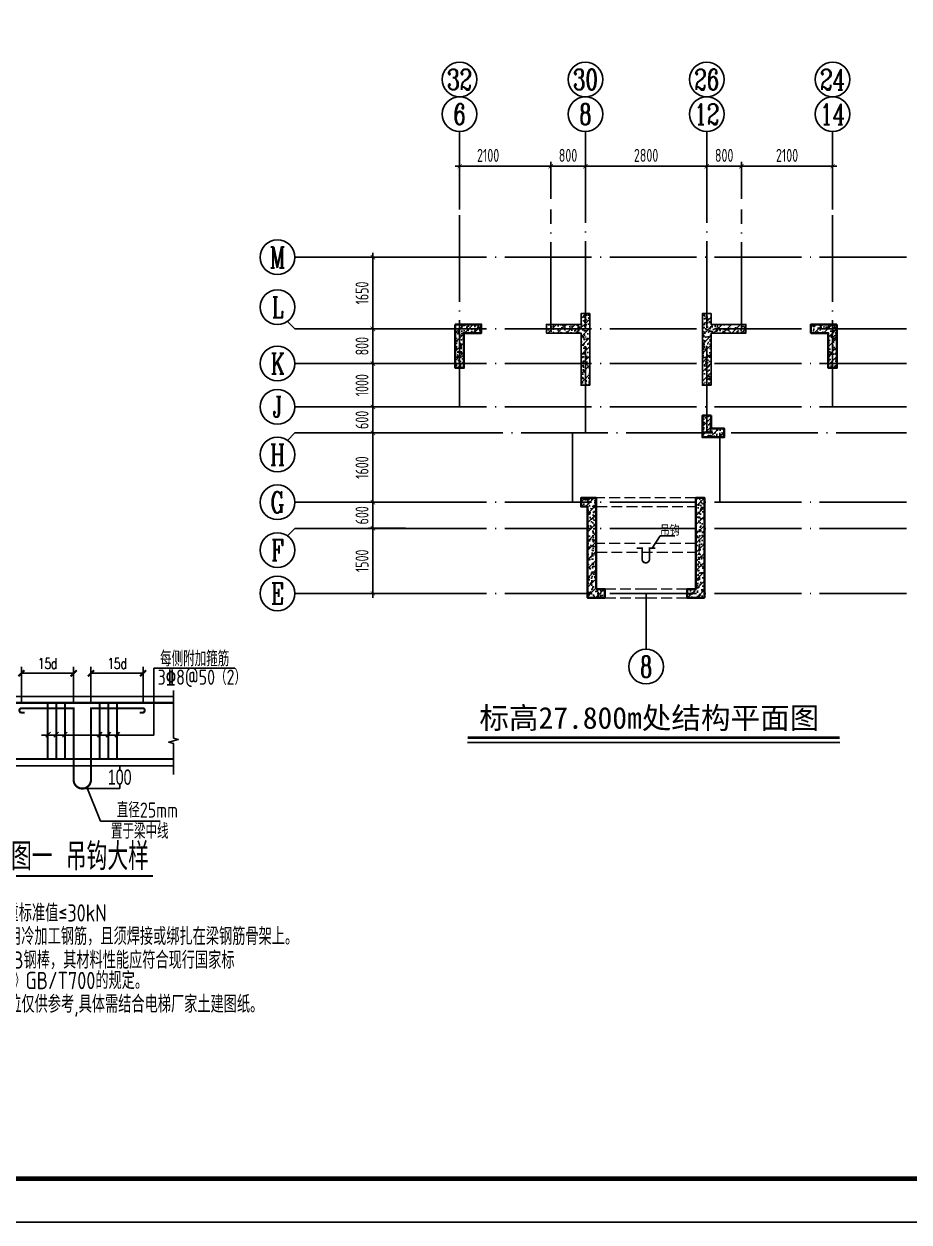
# Model space of a CAD drawing. Extents: x -1058961 to 23600, y -449123 to 2751847.
# Drawn here: x -296164 to -275756, y -426568 to -398944 of the extents above; entities that cross this region are included whole.
import ezdxf
from ezdxf.enums import TextEntityAlignment as Align

# ---------------------------------------------------------------- set-up
doc = ezdxf.new("R2010")
doc.units = 0
doc.header["$LTSCALE"] = 1000
for name, pattern in [('__DASH', [0.35, 0.25, -0.1]), ('DASH', [0.35, 0.25, -0.1]), ('DOTE', [2.42, 2, -0.2, 0.02, -0.2])]:
    doc.linetypes.add(name, pattern=pattern)
doc.layers.get('0').update_dxf_attribs({"linetype": 'CONTINUOUS'})
doc.layers.get('DEFPOINTS').update_dxf_attribs({"linetype": 'CONTINUOUS'})
for name, color, linetype in [('-TK', 7, 'CONTINUOUS'), ('0p-标字', 7, 'CONTINUOUS'), ('0p-标注', 43, 'CONTINUOUS'), ('A-AXIS', 1, 'CONTINUOUS'), ('A-DOTE', 10, 'DOTE'), ('AXIS_NUM', 7, 'CONTINUOUS'), ('DIM', 2, 'CONTINUOUS'), ('S-L主梁线', 4, 'DASH'), ('S-Q墙填充', 252, 'CONTINUOUS'), ('S-Q墙实线', 6, 'CONTINUOUS'), ('S-Y一般标注', 3, 'CONTINUOUS'), ('S-Z柱填充', 252, 'CONTINUOUS'), ('S-Z柱实线', 6, 'CONTINUOUS'), ('S-引出线', 40, 'CONTINUOUS'), ('S-文字', 7, 'CONTINUOUS'), ('TEXT', 2, 'CONTINUOUS')]:
    doc.layers.add(name, color=color, linetype=linetype)
doc.styles.add('$2$X', font='romans0.shx', dxfattribs={"width": 0.7, "bigfont": 'hz00.shx'})
doc.styles.add('-宋体', font='', dxfattribs={"width": 0.7, "height": 300, "bigfont": '宋体.TTF'})
doc.styles.add('AHZTXT', font='atxt.shx', dxfattribs={"width": 0.7, "bigfont": 'ahztxt.shx'})
doc.styles.add('DIM_FONT', font='COMPLEX.shx', dxfattribs={"width": 0.7})
doc.styles.add('TSSD_Axis', font='complex.shx', dxfattribs={"width": 0.7, "bigfont": 'hztxt.shx'})
doc.styles.add('TSSD_DIMENSION', font='Tssdeng.shx', dxfattribs={"width": 0.7, "bigfont": 'tssdchn.shx'})
doc.styles.add('TSSD_REIN', font='tssdeng.shx', dxfattribs={"width": 0.7, "height": 300, "bigfont": 'tssdchn.shx'})
doc.styles.get('-宋体').set_extended_font_data('SimSun')
doc.dimstyles.new('DIM梁定位100', dxfattribs={"dimtxt": 250, "dimasz": 100, "dimexe": 150, "dimexo": 100, "dimgap": 100, "dimtad": 1, "dimdec": 0, "dimdsep": 46, "dimtxsty": '$2$X', "dimblk": '$1$_archtick', "dimcen": 2.5, "dimclrd": 256, "dimclre": 256, "dimclrt": 7, "dimadec": 3, "dimazin": 0, "dimtfac": 1, "dimtdec": 0, "dimtix": 1, "dimtmove": 2, "dimatfit": 3, "dimldrblk": '$1$_archtick', "dimfxl": 0, "dimtolj": 1, "dimtzin": 0, "dimlwd": -1, "dimlwe": -1, "dimarcsym": 0})
doc.dimstyles.new('NORMAL', dxfattribs={"dimtxt": 0.18, "dimasz": 0.18, "dimexe": 0.18, "dimexo": 0.0625, "dimgap": 0.09, "dimtad": 0, "dimtih": 1, "dimtoh": 1, "dimdec": 4, "dimzin": 0, "dimdsep": 46, "dimtxsty": 'DIM_FONT', "dimcen": 0.09, "dimclrt": 4, "dimadec": 0, "dimazin": 0, "dimtfac": 1, "dimtdec": 4, "dimtofl": 0, "dimtmove": 2, "dimatfit": 3, "dimfxl": 0, "dimtolj": 1, "dimtzin": 0, "dimarcsym": 0})
doc.dimstyles.new('TSSD_100_100', dxfattribs={"dimtxt": 300, "dimasz": 100, "dimexe": 100, "dimexo": 250, "dimgap": 100, "dimtad": 1, "dimdec": 0, "dimzin": 0, "dimdsep": 46, "dimtxsty": 'TSSD_DIMENSION', "dimblk": 'ARCHTICK', "dimcen": 0, "dimdle": 100, "dimclrt": 7, "dimadec": 0, "dimazin": 0, "dimtfac": 1, "dimtdec": 0, "dimtix": 1, "dimtmove": 2, "dimatfit": 3, "dimldrblk": 'ARCHTICK', "dimfxl": 0, "dimtolj": 1, "dimtzin": 0, "dimarcsym": 0})
pattern_1 = [(50, (-273392.07, -360580.44), (215.17805, -18.82564), [22.5, -247.5]), (355, (-273392.07, -360580.44), (-41.6254, 225.6576), [18, -198]), (100.4514, (-273374.14, -360582), (173.5528, 206.8319), [19.1221, -210.3426]), (46.1842, (-273392.07, -360520.44), (320.1723, -49.6557), [33.75, -371.25]), (96.6356, (-273365.4, -360524.57), (280.3988, 292.2354), [28.683, -315.514]), (351.1842, (-273392.07, -360520.44), (280.3986, 292.2356), [27, -297]), (21, (-273362.07, -360535.44), (179.0721, -120.78567), [22.5, -247.5]), (326, (-273362.07, -360535.44), (72.9946, 217.545), [18, -198]), (71.4514, (-273347.15, -360545.5), (252.0668, 96.75915), [19.1221, -210.3426]), (37.5, (-273392.07, -360580.44), (3.64796, 99.86816), [0, -195.6, 0, -201, 0, -198.75]), (7.5, (-273392.07, -360580.44), (78.92086, 118.32351), [0, -114.6, 0, -191.1, 0, -75.75]), (327.5, (-273458.97, -360580.44), (160.14673, -6.76646), [0, -75, 0, -234, 0, -310.5]), (317.5, (-273488.97, -360580.44), (174.95585, 30.0315), [0, -97.5, 0, -155.4, 0, -220.5]), (45, (-273392.07, -360580.44), (-106.066, 106.066), [])]
pattern_2 = [(50, (-278653.91, -192544.36), (215.17805, -18.82564), [22.5, -247.5]), (355, (-278653.9, -192544.36), (-41.6254, 225.65764), [18, -198]), (100.4514, (-278635.98, -192545.93), (173.55281, 206.83186), [19.12206, -210.34263]), (46.1842, (-278653.9, -192484.36), (320.1723, -49.6557), [33.75, -371.25]), (96.6356, (-278627.23, -192488.5), (280.3988, 292.23536), [28.6831, -315.5139]), (351.1842, (-278653.9, -192484.36), (280.3986, 292.2356), [27, -297]), (21, (-278623.91, -192499.36), (179.07212, -120.78567), [22.5, -247.5]), (326, (-278623.9, -192499.36), (72.9946, 217.54501), [18, -198]), (71.4514, (-278608.99, -192509.43), (252.06679, 96.75915), [19.12206, -210.34263]), (37.5, (-278653.91, -192544.36), (3.647957, 99.868156), [0, -195.6, 0, -201, 0, -198.75]), (7.5, (-278653.91, -192544.36), (78.92086, 118.323514), [0, -114.6, 0, -191.1, 0, -75.75]), (327.5, (-278720.81, -192544.36), (160.14673, -6.766462), [0, -75, 0, -234, 0, -310.5]), (317.5, (-278750.81, -192544.36), (174.95585, 30.031495), [0, -97.5, 0, -155.4, 0, -220.5]), (45, (-278653.91, -192544.36), (-106.06602, 106.06602), [])]

# ---------------------------------------------------------------- blocks, each defined once
blk = doc.blocks.new('A1')
blk.add_lwpolyline([(0, 59400), (0, 0), (84100, 0), (84100, 59400)], close=True)
at = {"const_width": 100}
blk.add_lwpolyline([(2500, 58400), (2500, 1000), (83100, 1000), (83100, 58400)], close=True, dxfattribs=at)
blk = doc.blocks.new('ts_axno')
at = {"color": 0, "linetype": 'ByBlock', "lineweight": -2}
blk.add_circle((0, 0), 0.5, dxfattribs=at)
at = {"color": 0, "linetype": 'ByBlock', "lineweight": -2, "style": 'TSSD_Axis', "width": 0.7}
blk.add_attdef('A', text='', height=0.6, dxfattribs=at).set_placement((0, 0), align=Align.MIDDLE_CENTER)
blk = doc.blocks.new('_ArchTick')
at = {"color": 0, "linetype": 'ByBlock', "const_width": 0.15}
blk.add_lwpolyline([(-0.5, -0.5), (0.5, 0.5)], dxfattribs=at)
blk = doc.blocks.new('*D2896')
at = {"layer": 'DEFPOINTS', "color": 0}
for p in [(-284019, -402224), (-286119, -403224), (-284019, -403224)]:
    blk.add_point(p, dxfattribs=at)
at = {"layer": 'S-Y一般标注', "color": 0, "lineweight": -2}
for p, q in [((-286119, -402974), (-286119, -402124)), ((-284019, -402974), (-284019, -402124)), ((-286219, -402224), (-283919, -402224))]:
    blk.add_line(p, q, dxfattribs=at)
at = {"layer": 'S-Y一般标注', "color": 0, "lineweight": -2, "xscale": 100, "yscale": 100, "zscale": 100, "rotation": 180}
blk.add_blockref('_ArchTick', (-286119, -402224), dxfattribs=at)
at = {"layer": 'S-Y一般标注', "color": 0, "lineweight": -2, "xscale": 100, "yscale": 100, "zscale": 100}
blk.add_blockref('_ArchTick', (-284019, -402224), dxfattribs=at)
at = {"layer": 'S-Y一般标注', "color": 7, "insert": (-285461, -401974), "char_height": 300, "attachment_point": 5, "style": 'TSSD_DIMENSION'}
blk.add_mtext('\\A1;2100', dxfattribs=at)
blk = doc.blocks.new('*D2897')
at = {"layer": 'DEFPOINTS', "color": 0}
for p in [(-280419, -402224), (-283219, -403224), (-280419, -403224)]:
    blk.add_point(p, dxfattribs=at)
at = {"layer": 'S-Y一般标注', "color": 0, "lineweight": -2}
for p, q in [((-283219, -402974), (-283219, -402124)), ((-280419, -402974), (-280419, -402124)), ((-283319, -402224), (-280319, -402224))]:
    blk.add_line(p, q, dxfattribs=at)
at = {"layer": 'S-Y一般标注', "color": 0, "lineweight": -2, "xscale": 100, "yscale": 100, "zscale": 100, "rotation": 180}
blk.add_blockref('_ArchTick', (-283219, -402224), dxfattribs=at)
at = {"layer": 'S-Y一般标注', "color": 0, "lineweight": -2, "xscale": 100, "yscale": 100, "zscale": 100}
blk.add_blockref('_ArchTick', (-280419, -402224), dxfattribs=at)
at = {"layer": 'S-Y一般标注', "color": 7, "insert": (-281819, -401974), "char_height": 300, "attachment_point": 5, "style": 'TSSD_DIMENSION'}
blk.add_mtext('\\A1;2800', dxfattribs=at)
blk = doc.blocks.new('*D2898')
at = {"layer": 'DEFPOINTS', "color": 0}
for p in [(-279619, -402224), (-280419, -403224), (-279619, -403224)]:
    blk.add_point(p, dxfattribs=at)
at = {"layer": 'S-Y一般标注', "color": 0, "lineweight": -2}
for p, q in [((-280419, -402974), (-280419, -402124)), ((-279619, -402974), (-279619, -402124)), ((-280519, -402224), (-279519, -402224))]:
    blk.add_line(p, q, dxfattribs=at)
at = {"layer": 'S-Y一般标注', "color": 0, "lineweight": -2, "xscale": 100, "yscale": 100, "zscale": 100, "rotation": 180}
blk.add_blockref('_ArchTick', (-280419, -402224), dxfattribs=at)
at = {"layer": 'S-Y一般标注', "color": 0, "lineweight": -2, "xscale": 100, "yscale": 100, "zscale": 100}
blk.add_blockref('_ArchTick', (-279619, -402224), dxfattribs=at)
at = {"layer": 'S-Y一般标注', "color": 7, "insert": (-280019, -401974), "char_height": 300, "attachment_point": 5, "style": 'TSSD_DIMENSION'}
blk.add_mtext('\\A1;800', dxfattribs=at)
blk = doc.blocks.new('*D2899')
at = {"layer": 'DEFPOINTS', "color": 0}
for p in [(-288119, -410573), (-287119, -410573), (-287119, -412073)]:
    blk.add_point(p, dxfattribs=at)
at = {"layer": 'S-Y一般标注', "color": 0, "lineweight": -2}
for p, q in [((-288119, -412173), (-288119, -410473)), ((-287369, -410573), (-288219, -410573)), ((-287369, -412073), (-288219, -412073))]:
    blk.add_line(p, q, dxfattribs=at)
at = {"layer": 'S-Y一般标注', "color": 0, "lineweight": -2, "xscale": 100, "yscale": 100, "zscale": 100}
for p, rotation in [((-288119, -410573), 90), ((-288119, -412073), 270)]:
    blk.add_blockref('_ArchTick', p, dxfattribs=dict(at, rotation=rotation))
at = {"layer": 'S-Y一般标注', "color": 7, "insert": (-288369, -411323), "char_height": 300, "attachment_point": 5, "rotation": 90, "style": 'TSSD_DIMENSION'}
blk.add_mtext('\\A1;1500', dxfattribs=at)
blk = doc.blocks.new('*D2900')
at = {"layer": 'DEFPOINTS', "color": 0}
for p in [(-288119, -409973), (-287119, -409973), (-287119, -410573)]:
    blk.add_point(p, dxfattribs=at)
at = {"layer": 'S-Y一般标注', "color": 0, "lineweight": -2}
for p, q in [((-288119, -409973), (-288119, -409873)), ((-287369, -409973), (-288219, -409973)), ((-288119, -410573), (-288119, -409973)), ((-287369, -410573), (-288219, -410573)), ((-288119, -410573), (-288119, -410673))]:
    blk.add_line(p, q, dxfattribs=at)
at = {"layer": 'S-Y一般标注', "color": 0, "lineweight": -2, "xscale": 100, "yscale": 100, "zscale": 100}
for p, rotation in [((-288119, -409973), 270), ((-288119, -410573), 90)]:
    blk.add_blockref('_ArchTick', p, dxfattribs=dict(at, rotation=rotation))
at = {"layer": 'S-Y一般标注', "color": 7, "insert": (-288369, -410273), "char_height": 300, "attachment_point": 5, "rotation": 90, "style": 'TSSD_DIMENSION'}
blk.add_mtext('\\A1;600', dxfattribs=at)
blk = doc.blocks.new('*D2901')
at = {"layer": 'DEFPOINTS', "color": 0}
for p in [(-288119, -408373), (-287119, -408373), (-287119, -409973)]:
    blk.add_point(p, dxfattribs=at)
at = {"layer": 'S-Y一般标注', "color": 0, "lineweight": -2}
for p, q in [((-287369, -408373), (-288219, -408373)), ((-288119, -410073), (-288119, -408273)), ((-287369, -409973), (-288219, -409973))]:
    blk.add_line(p, q, dxfattribs=at)
at = {"layer": 'S-Y一般标注', "color": 0, "lineweight": -2, "xscale": 100, "yscale": 100, "zscale": 100}
for p, rotation in [((-288119, -408373), 90), ((-288119, -409973), 270)]:
    blk.add_blockref('_ArchTick', p, dxfattribs=dict(at, rotation=rotation))
at = {"layer": 'S-Y一般标注', "color": 7, "insert": (-288369, -409173), "char_height": 300, "attachment_point": 5, "rotation": 90, "style": 'TSSD_DIMENSION'}
blk.add_mtext('\\A1;1600', dxfattribs=at)
blk = doc.blocks.new('*D2902')
at = {"layer": 'DEFPOINTS', "color": 0}
for p in [(-288119, -407773), (-287119, -407773), (-287119, -408373)]:
    blk.add_point(p, dxfattribs=at)
at = {"layer": 'S-Y一般标注', "color": 0, "lineweight": -2}
for p, q in [((-288119, -407773), (-288119, -407673)), ((-287369, -407773), (-288219, -407773)), ((-288119, -408373), (-288119, -407773)), ((-287369, -408373), (-288219, -408373)), ((-288119, -408373), (-288119, -408473))]:
    blk.add_line(p, q, dxfattribs=at)
at = {"layer": 'S-Y一般标注', "color": 0, "lineweight": -2, "xscale": 100, "yscale": 100, "zscale": 100}
for p, rotation in [((-288119, -407773), 270), ((-288119, -408373), 90)]:
    blk.add_blockref('_ArchTick', p, dxfattribs=dict(at, rotation=rotation))
at = {"layer": 'S-Y一般标注', "color": 7, "insert": (-288369, -408073), "char_height": 300, "attachment_point": 5, "rotation": 90, "style": 'TSSD_DIMENSION'}
blk.add_mtext('\\A1;600', dxfattribs=at)
blk = doc.blocks.new('*D2903')
at = {"layer": 'DEFPOINTS', "color": 0}
for p in [(-288119, -406773), (-287119, -406773), (-287119, -407773)]:
    blk.add_point(p, dxfattribs=at)
at = {"layer": 'S-Y一般标注', "color": 0, "lineweight": -2}
for p, q in [((-287369, -406773), (-288219, -406773)), ((-288119, -407873), (-288119, -406673)), ((-287369, -407773), (-288219, -407773))]:
    blk.add_line(p, q, dxfattribs=at)
at = {"layer": 'S-Y一般标注', "color": 0, "lineweight": -2, "xscale": 100, "yscale": 100, "zscale": 100}
for p, rotation in [((-288119, -406773), 90), ((-288119, -407773), 270)]:
    blk.add_blockref('_ArchTick', p, dxfattribs=dict(at, rotation=rotation))
at = {"layer": 'S-Y一般标注', "color": 7, "insert": (-288369, -407273), "char_height": 300, "attachment_point": 5, "rotation": 90, "style": 'TSSD_DIMENSION'}
blk.add_mtext('\\A1;1000', dxfattribs=at)
blk = doc.blocks.new('*D2904')
at = {"layer": 'DEFPOINTS', "color": 0}
for p in [(-288119, -405973), (-287119, -405973), (-287119, -406773)]:
    blk.add_point(p, dxfattribs=at)
at = {"layer": 'S-Y一般标注', "color": 0, "lineweight": -2}
for p, q in [((-287369, -405973), (-288219, -405973)), ((-288119, -406873), (-288119, -405873)), ((-287369, -406773), (-288219, -406773))]:
    blk.add_line(p, q, dxfattribs=at)
at = {"layer": 'S-Y一般标注', "color": 0, "lineweight": -2, "xscale": 100, "yscale": 100, "zscale": 100}
for p, rotation in [((-288119, -405973), 90), ((-288119, -406773), 270)]:
    blk.add_blockref('_ArchTick', p, dxfattribs=dict(at, rotation=rotation))
at = {"layer": 'S-Y一般标注', "color": 7, "insert": (-288369, -406373), "char_height": 300, "attachment_point": 5, "rotation": 90, "style": 'TSSD_DIMENSION'}
blk.add_mtext('\\A1;800', dxfattribs=at)
blk = doc.blocks.new('*D2905')
at = {"layer": 'DEFPOINTS', "color": 0}
for p in [(-283219, -402224), (-284019, -403224), (-283219, -403224)]:
    blk.add_point(p, dxfattribs=at)
at = {"layer": 'S-Y一般标注', "color": 0, "lineweight": -2}
for p, q in [((-284019, -402974), (-284019, -402124)), ((-283219, -402974), (-283219, -402124)), ((-284119, -402224), (-283119, -402224))]:
    blk.add_line(p, q, dxfattribs=at)
at = {"layer": 'S-Y一般标注', "color": 0, "lineweight": -2, "xscale": 100, "yscale": 100, "zscale": 100, "rotation": 180}
blk.add_blockref('_ArchTick', (-284019, -402224), dxfattribs=at)
at = {"layer": 'S-Y一般标注', "color": 0, "lineweight": -2, "xscale": 100, "yscale": 100, "zscale": 100}
blk.add_blockref('_ArchTick', (-283219, -402224), dxfattribs=at)
at = {"layer": 'S-Y一般标注', "color": 7, "insert": (-283619, -401974), "char_height": 300, "attachment_point": 5, "style": 'TSSD_DIMENSION'}
blk.add_mtext('\\A1;800', dxfattribs=at)
blk = doc.blocks.new('*D2906')
at = {"layer": 'DEFPOINTS', "color": 0}
for p in [(-277519, -402224), (-279619, -403224), (-277519, -403224)]:
    blk.add_point(p, dxfattribs=at)
at = {"layer": 'S-Y一般标注', "color": 0, "lineweight": -2}
for p, q in [((-279619, -402974), (-279619, -402124)), ((-277519, -402974), (-277519, -402124)), ((-279719, -402224), (-277419, -402224))]:
    blk.add_line(p, q, dxfattribs=at)
at = {"layer": 'S-Y一般标注', "color": 0, "lineweight": -2, "xscale": 100, "yscale": 100, "zscale": 100, "rotation": 180}
blk.add_blockref('_ArchTick', (-279619, -402224), dxfattribs=at)
at = {"layer": 'S-Y一般标注', "color": 0, "lineweight": -2, "xscale": 100, "yscale": 100, "zscale": 100}
blk.add_blockref('_ArchTick', (-277519, -402224), dxfattribs=at)
at = {"layer": 'S-Y一般标注', "color": 7, "insert": (-278569, -401974), "char_height": 300, "attachment_point": 5, "style": 'TSSD_DIMENSION'}
blk.add_mtext('\\A1;2100', dxfattribs=at)
blk = doc.blocks.new('*D2907')
at = {"layer": 'DEFPOINTS', "color": 0}
for p in [(-288119, -404323), (-287119, -404323), (-287119, -405973)]:
    blk.add_point(p, dxfattribs=at)
at = {"layer": 'S-Y一般标注', "color": 0, "lineweight": -2}
for p, q in [((-287369, -404323), (-288219, -404323)), ((-288119, -406073), (-288119, -404223)), ((-287369, -405973), (-288219, -405973))]:
    blk.add_line(p, q, dxfattribs=at)
at = {"layer": 'S-Y一般标注', "color": 0, "lineweight": -2, "xscale": 100, "yscale": 100, "zscale": 100}
for p, rotation in [((-288119, -404323), 90), ((-288119, -405973), 270)]:
    blk.add_blockref('_ArchTick', p, dxfattribs=dict(at, rotation=rotation))
at = {"layer": 'S-Y一般标注', "color": 7, "insert": (-288369, -405148), "char_height": 300, "attachment_point": 5, "rotation": 90, "style": 'TSSD_DIMENSION'}
blk.add_mtext('\\A1;1650', dxfattribs=at)
blk = doc.blocks.new('*D1325')
at = {"layer": '0p-标字', "color": 0, "lineweight": -2}
for p, q in [((-167958, -130280), (-167296, -130280)), ((-167296, -130280), (-167296, -130365)), ((-168158, -130801), (-167296, -130801)), ((-167296, -130801), (-167296, -130715))]:
    blk.add_line(p, q, dxfattribs=at)
at = {"layer": '0p-标字', "color": 0}
for points in [[(-167296, -130280), (-167296, -130280), (-167296, -130280)], [(-167296, -130801), (-167296, -130801), (-167296, -130801)]]:
    blk.add_solid(points, dxfattribs=at)
at = {"layer": 'DEFPOINTS', "color": 0}
for p in [(-167958, -130280), (-167296, -130280), (-168158, -130801)]:
    blk.add_point(p, dxfattribs=at)
at = {"layer": '0p-标字', "color": 4, "insert": (-167296, -130540), "char_height": 350, "attachment_point": 5, "style": 'AHZTXT'}
blk.add_mtext('\\A1;100', dxfattribs=at)
blk = doc.blocks.new('$1$_archtick')
at = {"const_width": 0.5}
blk.add_lwpolyline([(-0.7, -0.7), (0.7, 0.7)], dxfattribs=at)
blk = doc.blocks.new('*D1326')
at = {"layer": '0p-标注'}
for p, q in [((-169560, -128849), (-169560, -127993)), ((-169560, -128143), (-168358, -128143)), ((-168358, -128850), (-168358, -127993))]:
    blk.add_line(p, q, dxfattribs=at)
at = {"layer": 'DEFPOINTS', "color": 0}
for p in [(-168358, -128143), (-169560, -128949), (-168358, -128950)]:
    blk.add_point(p, dxfattribs=at)
at = {"layer": '0p-标注', "xscale": 100, "yscale": 100, "zscale": 100, "rotation": 180}
blk.add_blockref('$1$_archtick', (-169560, -128143), dxfattribs=at)
at = {"layer": '0p-标注', "xscale": 100, "yscale": 100, "zscale": 100}
blk.add_blockref('$1$_archtick', (-168358, -128143), dxfattribs=at)
at = {"layer": '0p-标注', "color": 7, "insert": (-168959, -127918), "char_height": 250, "attachment_point": 5, "style": '$2$X'}
blk.add_mtext('\\A1;15d', dxfattribs=at)
blk = doc.blocks.new('*D1327')
at = {"layer": '0p-标注'}
for p, q in [((-167958, -128849), (-167958, -127993)), ((-167958, -128143), (-166756, -128143)), ((-166756, -128850), (-166756, -127993))]:
    blk.add_line(p, q, dxfattribs=at)
at = {"layer": 'DEFPOINTS', "color": 0}
for p in [(-166756, -128143), (-167958, -128949), (-166756, -128950)]:
    blk.add_point(p, dxfattribs=at)
at = {"layer": '0p-标注', "xscale": 100, "yscale": 100, "zscale": 100, "rotation": 180}
blk.add_blockref('$1$_archtick', (-167958, -128143), dxfattribs=at)
at = {"layer": '0p-标注', "xscale": 100, "yscale": 100, "zscale": 100}
blk.add_blockref('$1$_archtick', (-166756, -128143), dxfattribs=at)
at = {"layer": '0p-标注', "color": 7, "insert": (-167357, -127918), "char_height": 250, "attachment_point": 5, "style": '$2$X'}
blk.add_mtext('\\A1;15d', dxfattribs=at)
blk = doc.blocks.new('20210810.16093829')
at = {"layer": '0p-标字', "color": 1}
for p, q in [((6000.40859, 7975.87228), (7870.56457, 7975.87228)), ((6000.40859, 7975.87228), (6000.40859, 6434.21455)), ((2266.50612, 7322.48407), (6457.76552, 7322.48407)), ((3413.08729, 6434.21455), (6000.40859, 6434.21455)), ((3514.78155, 6384.76322), (3620.68501, 6502.96611)), ((3701.22216, 6384.76322), (3807.12563, 6502.96611)), ((3901.22216, 6384.76322), (4007.12563, 6502.96611)), ((4701.22216, 6384.76322), (4807.12563, 6502.96611)), ((4901.22216, 6384.76322), (5007.12563, 6502.96611)), ((5109.67416, 6384.76322), (5215.57763, 6502.96611)), ((2266.50612, 5722.48407), (6457.76552, 5722.48407)), ((4457.24154, 5229.84358), (4772.72668, 4447.02019)), ((4772.72668, 4447.02019), (6151.02435, 4447.02019))]:
    blk.add_line(p, q, dxfattribs=at)
for points in [[(2266.50612, 5498.4886), (2266.50612, 6236.34762), (2156.50612, 6271.34762), (2376.50612, 6331.34762), (2266.50612, 6366.34762), (2266.50612, 7462.48407)], [(6457.76552, 5521.47859), (6457.76552, 6236.34762), (6347.76552, 6271.34762), (6567.76552, 6331.34762), (6457.76552, 6366.34762), (6457.76552, 7462.48407)]]:
    blk.add_lwpolyline(points, dxfattribs=at)
at = {"layer": '0p-标字'}
for points, const_width in [([(6457.76552, 7177.90655), (2266.50612, 7177.90655)], 48.6), ([(3553.97991, 5881.62742), (3553.97991, 7177.90655)], 48.6), ([(3753.97991, 5881.62742), (3753.97991, 7177.90655)], 48.6), ([(3953.97991, 5881.62742), (3953.97991, 7177.90655)], 48.6), ([(4753.97991, 5881.62742), (4753.97991, 7177.90655)], 48.6), ([(4953.97991, 5881.62742), (4953.97991, 7177.90655)], 48.6), ([(5153.97991, 5881.62742), (5153.97991, 7177.90655)], 48.6), ([(4153.97991, 5401.29618), (4153.97991, 7051.92946), (2951.96496, 7052.70409)], 48.6), ([(3024.71295, 6951.92946), (2953.97991, 6951.92946)], 48.6), ([(4553.97991, 5401.29618), (4553.97991, 7051.92946), (5744.30571, 7052.87429)], 48.6), ([(5673.57267, 6952.87429), (5744.30571, 6952.87429)], 48.6), ([(6457.76552, 5881.62742), (2266.50612, 5881.62742)], 48.6), ([(5985.42139, 3184.72529), (2656.02737, 3184.72529)], 40)]:
    blk.add_lwpolyline(points, dxfattribs=dict(at, const_width=const_width))
at = {"layer": '0p-标字', "const_width": 48.6}
for points in [[(2953.97991, 7051.92946, 1), (2953.97991, 6951.92946)], [(5744.30571, 6952.87429, 1), (5744.30571, 7052.87429)], [(4153.97991, 5401.29618, 1), (4553.97991, 5401.29618)]]:
    blk.add_lwpolyline(points, format="xyb", dxfattribs=at)
at = {"layer": '0p-标字', "style": 'TSSD_REIN', "width": 0.8}
for s, height, p in [('每侧附加箍筋 ', 350, (6147.06507, 8020.74429)), ('3%%1328@50（2）', 350, (6090.82149, 7594.06875)), ('直径25mm', 350, (5149.58409, 4530.27781)), ('置于梁中线', 350, (5013.85968, 4042.24912)), ('图一 吊钩大样', 630, (2710.73088, 3318.88252)), ('1、本大样适用于吊重标准值≤30kN', 400, (0.95031, 2134.06157)), ('2、吊钩钢筋不得采用冷加工钢筋，且须焊接或绑扎在梁钢筋骨架上。', 400, (2.48862, 1594.02407)), ('吊钩采用Q235B钢棒，其材料性能应符合现行国家标', 400, (612.3984, 1047.31317)), ('准《碳素结构钢》GB/T700的规定。', 400, (612.3984, 575.30049)), ('3、吊钩梁位置及定位仅供参考,具体需结合电梯厂家土建图纸。', 400, (0, 30.76923))]:
    blk.add_text(s, height=height, dxfattribs=at).set_placement(p)
at = {"layer": '0p-标字', "color": 1}
dim = blk.add_linear_dim(base=(5216.15346, 5722.48407), p1=(4353.97991, 5201.29618), p2=(4553.97991, 5722.48407), angle=90, text='100', dimstyle='NORMAL', override={"dimtxt": 350, "dimlfac": 0.25, "dimtxsty": 'AHZTXT', "dimse1": 0}, dxfattribs=at)
dim.commit()
dim.dimension.update_dxf_attribs({"geometry": '*D1325', "text_midpoint": (5216.15346, 5461.89013), "insert": (172512.34237, 136002.14029)})
at = {"layer": '0p-标注'}
for base, p1, p2, picture, middle in [((4153.97991, 7859.45643), (2951.96496, 7052.70409), (4153.97991, 7051.92946), '*D1326', (3552.97243, 8084.45643)), ((5755.99486, 7859.45643), (4553.97991, 7052.70409), (5755.99486, 7051.92946), '*D1327', (5154.98738, 8084.45643))]:
    dim = blk.add_linear_dim(base=base, p1=p1, p2=p2, text='15d', dimstyle='DIM梁定位100', dxfattribs=at)
    dim.commit()
    dim.dimension.update_dxf_attribs({"geometry": picture, "text_midpoint": middle, "insert": (172512.34237, 136002.14029)})

msp = doc.modelspace()

# ---------------------------------------------------------------- hatches: boundary and pattern name
at = {"layer": 'S-Q墙填充'}
h = msp.add_hatch(dxfattribs=at)
h.set_pattern_fill('ARMORED', color=252, scale=30, style=0)
h.set_pattern_definition(pattern_2)
h.paths.add_polyline_path([(-283118.81, -405973.48), (-283118.81, -405623.48), (-283318.81, -405623.48), (-283318.81, -405873.48), (-284118.94, -405873.48), (-284118.94, -406073.48), (-283318.81, -406073.48), (-283318.81, -407273.48), (-283118.81, -407273.48)])
h = msp.add_hatch(dxfattribs=at)
h.set_pattern_fill('ARMORED', color=252, scale=30, style=0)
h.set_pattern_definition(pattern_2)
h.paths.add_polyline_path([(-280518.81, -405973.48), (-280518.81, -407273.48), (-280318.81, -407273.48), (-280318.81, -406073.48), (-279519.21, -406073.48), (-279519.21, -405873.48), (-280318.81, -405873.48), (-280318.81, -405623.48), (-280518.81, -405623.48)])
h = msp.add_hatch(dxfattribs=at)
h.set_pattern_fill('ARMORED', color=252, scale=30, style=0)
h.set_pattern_definition(pattern_1)
h.paths.add_polyline_path([(-286218.81, -405873.48), (-285618.9, -405873.48), (-285618.9, -406073.48), (-286018.81, -406073.48), (-286018.81, -406873.48), (-286218.81, -406873.48)])
h = msp.add_hatch(dxfattribs=at)
h.set_pattern_fill('ARMORED', color=252, scale=30, style=0)
h.set_pattern_definition(pattern_1)
h.paths.add_polyline_path([(-277418.81, -405873.48), (-278018.73, -405873.48), (-278018.73, -406073.48), (-277618.81, -406073.48), (-277618.81, -406873.48), (-277418.81, -406873.48)])
h = msp.add_hatch(dxfattribs=at)
h.set_pattern_fill('ARMORED', color=252, scale=30, style=0)
h.set_pattern_definition(pattern_1)
h.paths.add_polyline_path([(-282968.81, -409873.48), (-283318.81, -409873.48), (-283318.81, -410073.48), (-283168.81, -410073.48), (-283168.81, -410573.47), (-283168.81, -411023.47), (-283168.81, -412173.48), (-282768.81, -412173.48), (-282768.81, -411973.48), (-282968.81, -411973.48), (-282968.81, -411023.47), (-282968.81, -410573.47)])
h = msp.add_hatch(dxfattribs=at)
h.set_pattern_fill('ARMORED', color=252, scale=30, style=0)
h.set_pattern_definition(pattern_1)
h.paths.add_polyline_path([(-280468.81, -412173.48), (-280468.81, -411023.47), (-280468.81, -410573.47), (-280468.81, -409873.48), (-280668.81, -409873.48), (-280668.81, -410573.47), (-280668.81, -411023.47), (-280668.81, -411973.48), (-280868.81, -411973.48), (-280868.81, -412173.48)])
at = {"layer": 'S-Z柱填充'}
h = msp.add_hatch(dxfattribs=at)
h.set_pattern_fill('ARMORED', color=252, scale=30, style=0)
h.set_pattern_definition(pattern_1)
h.paths.add_polyline_path([(-280318.81, -407973.21), (-280518.81, -407973.21), (-280518.81, -408473.21), (-280018.81, -408473.21), (-280018.81, -408273.21), (-280318.81, -408273.21)])

# ---------------------------------------------------------------- linework, layer by layer
at = {"layer": 'A-AXIS'}
for p, q in [((-286118.81, -403223.59), (-286118.81, -401423.59)), ((-283218.81, -403223.59), (-283218.81, -401423.59)), ((-280418.81, -403223.59), (-280418.81, -401423.59)), ((-277518.81, -403223.59), (-277518.81, -401423.59)), ((-287118.81, -404323.48), (-289918.81, -404323.48)), ((-289918.81, -405973.48), (-290090.42, -405801.86)), ((-287118.81, -405973.48), (-289918.81, -405973.48)), ((-287118.81, -406773.48), (-289918.81, -406773.48)), ((-287118.81, -407773.48), (-289918.81, -407773.48)), ((-289918.81, -408373.21), (-290090.42, -408544.82)), ((-287118.81, -408373.21), (-289918.81, -408373.21)), ((-287118.81, -409973.48), (-289918.81, -409973.48)), ((-289918.81, -410573.48), (-290090.42, -410745.09)), ((-287118.81, -410573.48), (-289918.81, -410573.48)), ((-287118.81, -412073.48), (-289918.81, -412073.48))]:
    msp.add_line(p, q, dxfattribs=at)
at = {"layer": 'A-DOTE'}
for p, q in [((-286118.81, -407773.48), (-286118.81, -403223.59)), ((-284018.81, -405973.48), (-284018.81, -403223.59)), ((-283218.81, -408373.21), (-283218.81, -403223.59)), ((-280418.81, -408373.21), (-280418.81, -403223.59)), ((-279618.81, -405973.48), (-279618.81, -403223.59)), ((-277518.81, -407773.48), (-277518.81, -403223.59)), ((-275818.81, -404323.48), (-287118.81, -404323.48)), ((-275818.81, -405973.48), (-287118.81, -405973.48)), ((-275818.81, -406773.48), (-287118.81, -406773.48)), ((-275818.81, -407773.48), (-287118.81, -407773.48)), ((-287118.81, -408373.21), (-275818.81, -408373.21)), ((-283518.81, -409973.48), (-283518.81, -408373.48)), ((-280118.81, -409973.48), (-280118.81, -408373.48)), ((-275818.81, -409973.48), (-287118.81, -409973.48)), ((-275818.81, -410573.48), (-287118.81, -410573.48)), ((-275818.81, -412073.48), (-287118.81, -412073.48)), ((-281818.81, -412073.48), (-281818.81, -413362.04))]:
    msp.add_line(p, q, dxfattribs=at)
at = {"layer": 'DIM', "const_width": 40}
msp.add_lwpolyline([(-281609.56, -411029.27), (-281741.35, -411029.27), (-281741.35, -411283.03, -1), (-281911.49, -411283.03), (-281911.49, -411028.04), (-282035.99, -411028.04)], format="xyb", dxfattribs=at)
at = {"layer": 'S-L主梁线', "linetype": '__DASH', "lineweight": 18}
for p, q in [((-280668.81, -409873.48), (-282968.81, -409873.48)), ((-282968.81, -410073.48), (-280668.81, -410073.48)), ((-280668.81, -410923.47), (-282968.81, -410923.47)), ((-282968.81, -411123.47), (-280668.81, -411123.47)), ((-281818.8, -411973.48), (-282768.81, -411973.48)), ((-280868.81, -411973.48), (-281818.8, -411973.48)), ((-282768.81, -412173.48), (-281818.81, -412173.48)), ((-281818.79, -412173.48), (-280868.81, -412173.48))]:
    msp.add_line(p, q, dxfattribs=at)
at = {"layer": 'S-Q墙实线'}
msp.add_lwpolyline([(-283118.81, -405973.48), (-283118.81, -405623.48), (-283318.81, -405623.48), (-283318.81, -405873.48), (-284118.94, -405873.48), (-284118.94, -406073.48), (-283318.81, -406073.48), (-283318.81, -407273.48), (-283118.81, -407273.48), (-283118.81, -405973.48)], dxfattribs=at)
msp.add_lwpolyline([(-280518.81, -405973.48), (-280518.81, -407273.48), (-280318.81, -407273.48), (-280318.81, -406073.48), (-279519.21, -406073.48), (-279519.21, -405873.48), (-280318.81, -405873.48), (-280318.81, -405623.48), (-280518.81, -405623.48)], close=True, dxfattribs=at)
at = {"layer": 'S-Q墙实线', "lineweight": 35}
for points in [[(-286218.81, -405873.48), (-285618.9, -405873.48), (-285618.9, -406073.48), (-286018.81, -406073.48), (-286018.81, -406873.48), (-286218.81, -406873.48)], [(-277418.81, -405873.48), (-278018.73, -405873.48), (-278018.73, -406073.48), (-277618.81, -406073.48), (-277618.81, -406873.48), (-277418.81, -406873.48)], [(-282968.81, -409873.48), (-283318.81, -409873.48), (-283318.81, -410073.48), (-283168.81, -410073.48), (-283168.81, -410573.47), (-283168.81, -411023.47), (-283168.81, -412173.48), (-282768.81, -412173.48), (-282768.81, -411973.48), (-282968.81, -411973.48), (-282968.81, -411023.47), (-282968.81, -410573.47)], [(-280468.81, -412173.48), (-280468.81, -411023.47), (-280468.81, -410573.47), (-280468.81, -409873.48), (-280668.81, -409873.48), (-280668.81, -410573.47), (-280668.81, -411023.47), (-280668.81, -411973.48), (-280868.81, -411973.48), (-280868.81, -412173.48)]]:
    msp.add_lwpolyline(points, close=True, dxfattribs=at)
at = {"layer": 'S-Z柱实线', "lineweight": 35}
msp.add_lwpolyline([(-280318.81, -407973.21), (-280518.81, -407973.21), (-280518.81, -408473.21), (-280018.81, -408473.21), (-280018.81, -408273.21), (-280318.81, -408273.21)], close=True, dxfattribs=at)
at = {"layer": 'S-引出线'}
msp.add_lwpolyline([(-281675.46, -411029.27), (-281494, -410750.05), (-281155.9, -410750.05)], dxfattribs=at)
at = {"layer": 'S-引出线', "color": 3, "const_width": 56}
msp.add_lwpolyline([(-285935.52, -415400.33), (-277354.5, -415400.33)], dxfattribs=at)
at = {"layer": 'S-引出线', "color": 3}
msp.add_lwpolyline([(-285935.52, -415512.33), (-277354.5, -415512.33)], dxfattribs=at)

# ---------------------------------------------------------------- block references
at = {"layer": '-TK'}
msp.add_blockref('A1', (-347348.52, -426567.72), dxfattribs=at)
at = {"layer": 'A-AXIS'}
ref = msp.add_blockref('ts_axno', (-286118.81, -400223.59), dxfattribs=dict(at, xscale=800, yscale=800, zscale=800))
ref.add_attrib('5', '32', dxfattribs={"layer": 'AXIS_NUM', "height": 480, "style": 'TSSD_Axis', "width": 0.7}).set_placement((-286118.81, -400223.59), align=Align.MIDDLE_CENTER)
ref = msp.add_blockref('ts_axno', (-283218.81, -400223.59), dxfattribs=dict(at, xscale=800, yscale=800, zscale=800))
ref.add_attrib('6', '30', dxfattribs={"layer": 'AXIS_NUM', "height": 480, "style": 'TSSD_Axis', "width": 0.7}).set_placement((-283218.81, -400223.59), align=Align.MIDDLE_CENTER)
ref = msp.add_blockref('ts_axno', (-280418.81, -400223.59), dxfattribs=dict(at, xscale=800, yscale=800, zscale=800))
ref.add_attrib('7', '26', dxfattribs={"layer": 'AXIS_NUM', "height": 480, "style": 'TSSD_Axis', "width": 0.7}).set_placement((-280418.81, -400223.59), align=Align.MIDDLE_CENTER)
ref = msp.add_blockref('ts_axno', (-277518.81, -400223.59), dxfattribs=dict(at, xscale=800, yscale=800, zscale=800))
ref.add_attrib('8', '24', dxfattribs={"layer": 'AXIS_NUM', "height": 480, "style": 'TSSD_Axis', "width": 0.7}).set_placement((-277518.81, -400223.59), align=Align.MIDDLE_CENTER)
ref = msp.add_blockref('ts_axno', (-286118.81, -401023.59), dxfattribs=dict(at, xscale=800, yscale=800, zscale=800))
ref.add_attrib('5', '6', dxfattribs={"layer": 'AXIS_NUM', "height": 480, "style": 'TSSD_Axis', "width": 0.7}).set_placement((-286118.81, -401023.59), align=Align.MIDDLE_CENTER)
ref = msp.add_blockref('ts_axno', (-283218.81, -401023.59), dxfattribs=dict(at, xscale=800, yscale=800, zscale=800))
ref.add_attrib('6', '8', dxfattribs={"layer": 'AXIS_NUM', "height": 480, "style": 'TSSD_Axis', "width": 0.7}).set_placement((-283218.81, -401023.59), align=Align.MIDDLE_CENTER)
ref = msp.add_blockref('ts_axno', (-280418.81, -401023.59), dxfattribs=dict(at, xscale=800, yscale=800, zscale=800))
ref.add_attrib('7', '12', dxfattribs={"layer": 'AXIS_NUM', "height": 480, "style": 'TSSD_Axis', "width": 0.7}).set_placement((-280418.81, -401023.59), align=Align.MIDDLE_CENTER)
ref = msp.add_blockref('ts_axno', (-277518.81, -401023.59), dxfattribs=dict(at, xscale=800, yscale=800, zscale=800))
ref.add_attrib('8', '14', dxfattribs={"layer": 'AXIS_NUM', "height": 480, "style": 'TSSD_Axis', "width": 0.7}).set_placement((-277518.81, -401023.59), align=Align.MIDDLE_CENTER)
ref = msp.add_blockref('ts_axno', (-290318.81, -404323.48), dxfattribs=dict(at, xscale=800, yscale=800, zscale=800))
ref.add_attrib('G', 'M', dxfattribs={"layer": 'AXIS_NUM', "height": 480, "style": 'TSSD_Axis', "width": 0.7}).set_placement((-290318.81, -404323.48), align=Align.MIDDLE_CENTER)
ref = msp.add_blockref('ts_axno', (-290318.81, -405473.48), dxfattribs=dict(at, xscale=800, yscale=800, zscale=800))
ref.add_attrib('G', 'L', dxfattribs={"layer": 'AXIS_NUM', "height": 480, "style": 'TSSD_Axis', "width": 0.7}).set_placement((-290318.81, -405473.48), align=Align.MIDDLE_CENTER)
ref = msp.add_blockref('ts_axno', (-290318.81, -406773.48), dxfattribs=dict(at, xscale=800, yscale=800, zscale=800))
ref.add_attrib('G', 'K', dxfattribs={"layer": 'AXIS_NUM', "height": 480, "style": 'TSSD_Axis', "width": 0.7}).set_placement((-290318.81, -406773.48), align=Align.MIDDLE_CENTER)
ref = msp.add_blockref('ts_axno', (-290318.81, -407773.48), dxfattribs=dict(at, xscale=800, yscale=800, zscale=800))
ref.add_attrib('G', 'J', dxfattribs={"layer": 'AXIS_NUM', "height": 480, "style": 'TSSD_Axis', "width": 0.7}).set_placement((-290318.81, -407773.48), align=Align.MIDDLE_CENTER)
ref = msp.add_blockref('ts_axno', (-290318.81, -408873.21), dxfattribs=dict(at, xscale=800, yscale=800, zscale=800))
ref.add_attrib('C', 'H', dxfattribs={"layer": 'AXIS_NUM', "height": 480, "style": 'TSSD_Axis', "width": 0.7}).set_placement((-290318.81, -408873.21), align=Align.MIDDLE_CENTER)
ref = msp.add_blockref('ts_axno', (-290318.81, -409973.48), dxfattribs=dict(at, xscale=800, yscale=800, zscale=800))
ref.add_attrib('D', 'G', dxfattribs={"layer": 'AXIS_NUM', "height": 480, "style": 'TSSD_Axis', "width": 0.7}).set_placement((-290318.81, -409973.48), align=Align.MIDDLE_CENTER)
ref = msp.add_blockref('ts_axno', (-290318.81, -411073.48), dxfattribs=dict(at, xscale=800, yscale=800, zscale=800))
ref.add_attrib('C', 'F', dxfattribs={"layer": 'AXIS_NUM', "height": 480, "style": 'TSSD_Axis', "width": 0.7}).set_placement((-290318.81, -411073.48), align=Align.MIDDLE_CENTER)
ref = msp.add_blockref('ts_axno', (-290318.81, -412073.48), dxfattribs=dict(at, xscale=800, yscale=800, zscale=800))
ref.add_attrib('B', 'E', dxfattribs={"layer": 'AXIS_NUM', "height": 480, "style": 'TSSD_Axis', "width": 0.7}).set_placement((-290318.81, -412073.48), align=Align.MIDDLE_CENTER)
ref = msp.add_blockref('ts_axno', (-281818.81, -413762.04), dxfattribs=dict(at, xscale=-800, yscale=800, zscale=800, rotation=180))
ref.add_attrib('6', '8', dxfattribs={"layer": 'AXIS_NUM', "height": 480, "style": 'TSSD_Axis', "width": 0.7}).set_placement((-281818.81, -413762.04), align=Align.MIDDLE_CENTER)
at = {"layer": 'TEXT'}
msp.add_blockref('20210810.16093829', (-299172.73, -421774.37), dxfattribs=at)

# ---------------------------------------------------------------- texts
at = {"layer": 'S-文字', "style": 'TSSD_DIMENSION', "width": 0.7}
msp.add_text('吊钩', height=250, dxfattribs=at).set_placement((-281498.11, -410743.62, 0))
at = {"layer": 'S-文字', "style": '-宋体'}
msp.add_text('标高27.800m处结构平面图', height=500, dxfattribs=at).set_placement((-285663.04, -415193.81))

# ---------------------------------------------------------------- dimensions: what is measured, and where the dimension line sits
at = {"layer": 'S-Y一般标注'}
dim = msp.add_linear_dim(base=(-284018.81, -402223.59), p1=(-286118.81, -403223.59), p2=(-284018.81, -403223.59), dimstyle='TSSD_100_100', dxfattribs=at)
dim.commit()
dim.dimension.update_dxf_attribs({"geometry": '*D2896', "text_midpoint": (-285460.73, -401973.59), "dimtype": 160})
for base, p1, p2, picture, middle in [((-283218.81, -402223.59), (-284018.81, -403223.59), (-283218.81, -403223.59), '*D2905', (-283618.81, -401973.59)), ((-280418.81, -402223.59), (-283218.81, -403223.59), (-280418.81, -403223.59), '*D2897', (-281818.81, -401973.59)), ((-279618.81, -402223.59), (-280418.81, -403223.59), (-279618.81, -403223.59), '*D2898', (-280018.81, -401973.59)), ((-277518.81, -402223.59), (-279618.81, -403223.59), (-277518.81, -403223.59), '*D2906', (-278568.81, -401973.59))]:
    dim = msp.add_linear_dim(base=base, p1=p1, p2=p2, dimstyle='TSSD_100_100', dxfattribs=at)
    dim.commit()
    dim.dimension.update_dxf_attribs({"geometry": picture, "text_midpoint": middle})
for base, p1, p2, picture, middle in [((-288118.81, -404323.48), (-287118.81, -405973.48), (-287118.81, -404323.48), '*D2907', (-288368.81, -405148.48)), ((-288118.81, -405973.48), (-287118.81, -406773.48), (-287118.81, -405973.48), '*D2904', (-288368.81, -406373.48)), ((-288118.81, -406773.48), (-287118.81, -407773.48), (-287118.81, -406773.48), '*D2903', (-288368.81, -407273.48)), ((-288118.81, -407773.48), (-287118.81, -408373.21), (-287118.81, -407773.48), '*D2902', (-288368.81, -408073.34)), ((-288118.81, -408373.21), (-287118.81, -409973.48), (-287118.81, -408373.21), '*D2901', (-288368.81, -409173.34)), ((-288118.81, -409973.48), (-287118.81, -410573.48), (-287118.81, -409973.48), '*D2900', (-288368.81, -410273.48)), ((-288118.81, -410573.48), (-287118.81, -412073.48), (-287118.81, -410573.48), '*D2899', (-288368.81, -411323.48))]:
    dim = msp.add_linear_dim(base=base, p1=p1, p2=p2, angle=90, dimstyle='TSSD_100_100', dxfattribs=at)
    dim.commit()
    dim.dimension.update_dxf_attribs({"geometry": picture, "text_midpoint": middle})

doc.saveas('drawing.dxf')
